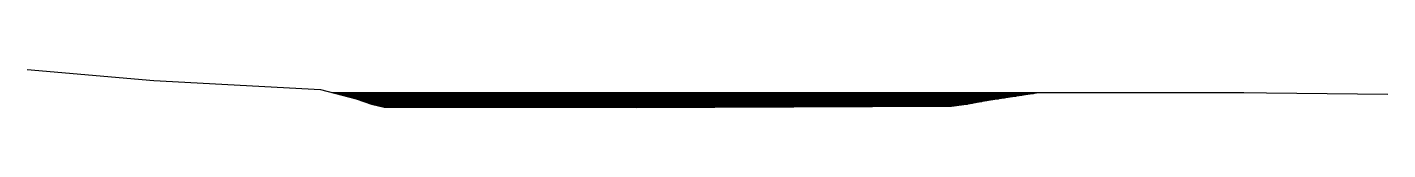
# Model space of a CAD drawing. Header units: inches. Extents: x 0 to 154, y 0 to 4.
import ezdxf

# ---------------------------------------------------------------- set-up
doc = ezdxf.new("R2010")
doc.units = ezdxf.units.IN
doc.header["$MEASUREMENT"] = 0
doc.layers.add('Contour', color=7, linetype='Continuous')
doc.layers.add('WSZ', color=80, linetype='Continuous')

msp = doc.modelspace()

# ---------------------------------------------------------------- linework, layer by layer
at = {"layer": 'Contour'}
msp.add_lwpolyline([(0, 4.3), (14.31, 3.06), (33.12, 2.05), (37.16, 1), (38.87, 0.4), (40.32, 0.05), (68.8, 0), (104.39, 0.16), (106.11, 0.38), (108.33, 0.79), (114.25, 1.69), (136.57, 1.71), (153.68, 1.51)], dxfattribs=at)
at = {"layer": 'WSZ'}
for p, q in [((34.47, 1.7), (137.43, 1.7)), ((34.85, 1.6), (113.66, 1.6)), ((35.24, 1.5), (113, 1.5)), ((35.62, 1.4), (112.34, 1.4)), ((36.01, 1.3), (111.68, 1.3)), ((36.39, 1.2), (111.03, 1.2)), ((36.78, 1.1), (110.37, 1.1)), ((37.16, 1), (109.71, 1)), ((37.45, 0.9), (109.05, 0.9)), ((37.73, 0.8), (108.4, 0.8)), ((38.02, 0.7), (107.84, 0.7)), ((38.3, 0.6), (107.3, 0.6)), ((38.58, 0.5), (106.76, 0.5)), ((38.87, 0.4), (106.22, 0.4)), ((39.28, 0.3), (105.48, 0.3)), ((39.7, 0.2), (104.7, 0.2)), ((40.11, 0.1), (91.04, 0.1))]:
    msp.add_line(p, q, dxfattribs=at)

doc.saveas('drawing.dxf')
